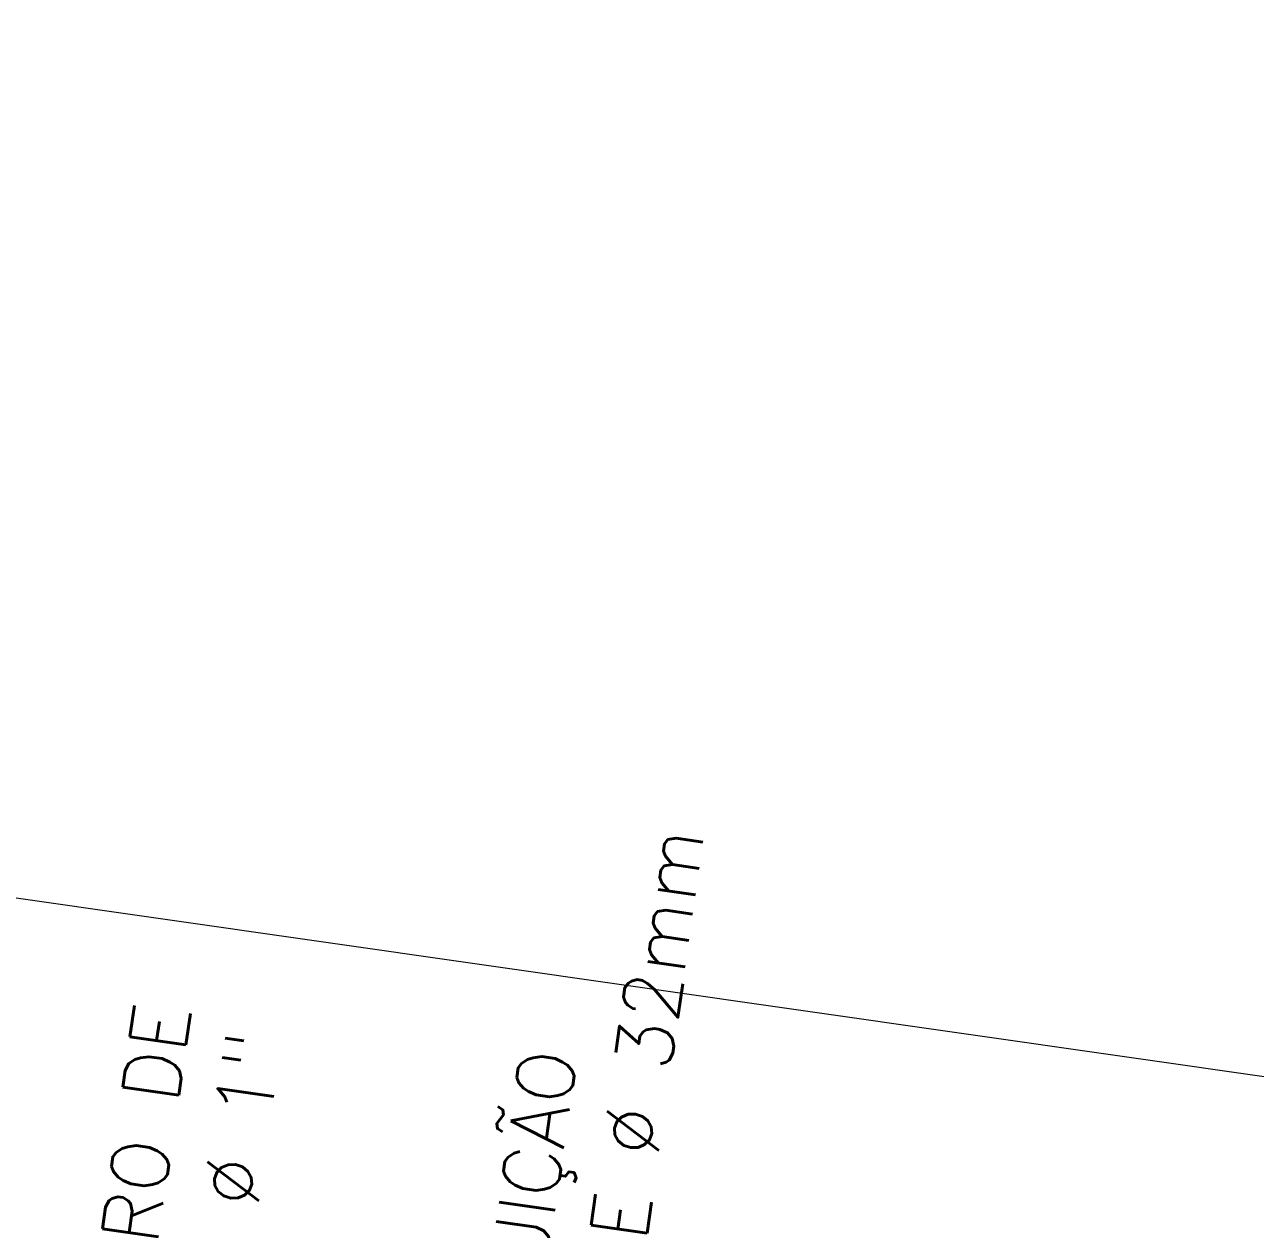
# Model space of a CAD drawing. Header units: millimetres. Extents: x -361192058 to 101130107379, y -14071650034 to 19218552450.
# Drawn here: x -125740 to -125340, y 41916.7 to 42308.1 of the extents above; entities that cross this region are included whole.
import ezdxf
from ezdxf.enums import TextEntityAlignment as Align

# ---------------------------------------------------------------- set-up
doc = ezdxf.new("R2010")
doc.units = ezdxf.units.MM
doc.header["$LTSCALE"] = 0.5
doc.layers.add('02', color=2, linetype='Continuous')
doc.layers.add('APBAN', color=4, linetype='Continuous')
doc.styles.add('COTAS', font='romans.shx')
doc.styles.get("Standard").update_dxf_attribs({"font": 'txt.shx', "height": 0.12})

# ---------------------------------------------------------------- blocks, each defined once
blk = doc.blocks.new('APROVADO QUADRA 21.2 MBVII')
at = {"lineweight": 18}
blk.add_lwpolyline([(4361.8759, 2323.0431), (4561.7907, 2323.0431), (4561.7907, 2165.1505), (4361.8759, 2165.1505)], close=True, dxfattribs=at)
at = {"color": 0, "lineweight": 13, "flags": 8}
for p in [(4700.7247, 2280.1125), (4699.5738, 2277.8964), (4702.3546, 2276.195), (4703.6722, 2274.085), (4699.8445, 2272.2194), (4703.0488, 2270.137), (4703.0877, 2267.9803), (4700.6523, 2261.5216), (4700.7007, 2257.1593)]:
    blk.add_attdef('NIVEL', p, '', height=0.075, dxfattribs=at)
for rotation, width, p in [(90, 0.8, (4700.8205, 2275.7521)), (270, 0.6, (4703.8437, 2274.9021)), (90, 0.8, (4701.5575, 2268.5021)), (180, 0.6, (4651.1817, 2236.1931))]:
    blk.add_attdef('$PORTA', text='', height=0.09, rotation=rotation, dxfattribs=dict(at, width=width)).set_placement(p, align=Align.MIDDLE)
for p in [(4654.176, 2240.463), (4648.499, 2240.1923), (4633.4388, 2239.3361), (4637.8012, 2239.3845), (4656.3921, 2239.3121), (4652.4746, 2237.6822), (4646.4166, 2236.988), (4644.2598, 2236.9491), (4650.3646, 2236.3646)]:
    blk.add_attdef('NIVEL', p, '', height=0.075, rotation=270, dxfattribs=at)
at = {"color": 0, "lineweight": 13, "width": 0.8, "flags": 8}
for p in [(4652.0317, 2239.2163), (4644.7817, 2238.4793)]:
    blk.add_attdef('$PORTA', text='', height=0.09, dxfattribs=at).set_placement(p, align=Align.MIDDLE)
at = {"layer": 'APBAN', "lineweight": 18, "char_height": 0.309381, "attachment_point": 4, "style": 'COTAS'}
for s, insert in [('REGISTRO DE\\PGAVETA %%C 1"', (4520.6281, 2274.5879)), ('DISTRIBUIÇÃO\\PGERAL DE %%C 32mm', (4520.9712, 2272.4609))]:
    blk.add_mtext(s, dxfattribs=dict(at, insert=insert))

msp = doc.modelspace()

# ---------------------------------------------------------------- block references
at = {"layer": '02', "color": 0, "lineweight": 30, "xscale": -4.574818403918471, "yscale": -59.40450511825884, "zscale": 4.574818403918471, "rotation": 261.8606972171988}
msp.add_blockref('APROVADO QUADRA 21.2 MBVII', (5129.041, 2225.201), dxfattribs=at)

doc.saveas('drawing.dxf')
